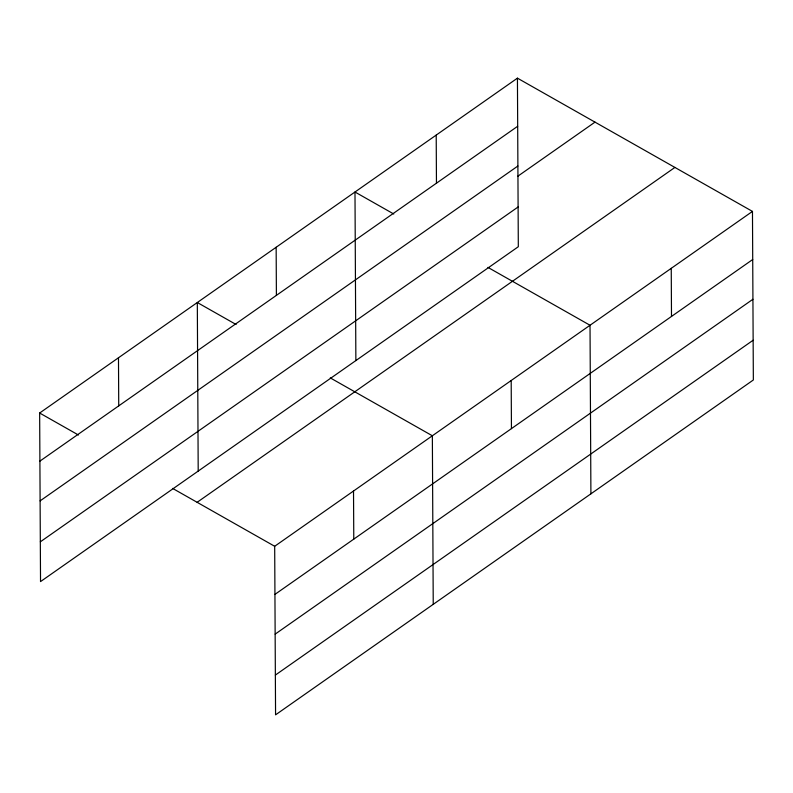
<?xml version="1.0" encoding="UTF-8"?>
<svg xmlns="http://www.w3.org/2000/svg" width="793" height="793" viewBox="0 0 793 793"><rect width="100%" height="100%" fill="white"/><g stroke="black" fill="none" stroke-linecap="round" stroke-linejoin="round"><path stroke-width="1.19" d="M517.433 78.16L518.315 246.722L40.532 581.596L39.65 413.024L517.433 78.16L752.468 211.404L753.35 379.976L275.567 714.84L274.685 546.278L752.468 211.404M39.898 461.129L517.68 126.265M40.106 500.879L517.888 166.015M517.779 176.244L594.988 122.132M40.324 541.837L518.107 206.973M197.13 502.306L674.902 167.432M274.943 594.383L752.716 259.509M275.151 634.132L752.924 299.268M275.359 675.091L753.142 340.227M393.764 214.001L354.986 192.015L355.869 360.577M487.953 267.4L590.022 325.259L590.904 493.831M236.096 324.506L197.318 302.52L198.2 471.082M330.284 377.904L432.354 435.773L433.236 604.335M39.65 413.024L78.428 435.01M172.616 488.409L274.685 546.278M671.245 268.331L671.493 316.437M511.188 380.511L511.445 428.626M436.209 135.088L436.457 183.193M353.519 491.026L353.777 539.131M276.152 247.267L276.4 295.373M118.484 357.772L118.732 405.877"/></g></svg>
